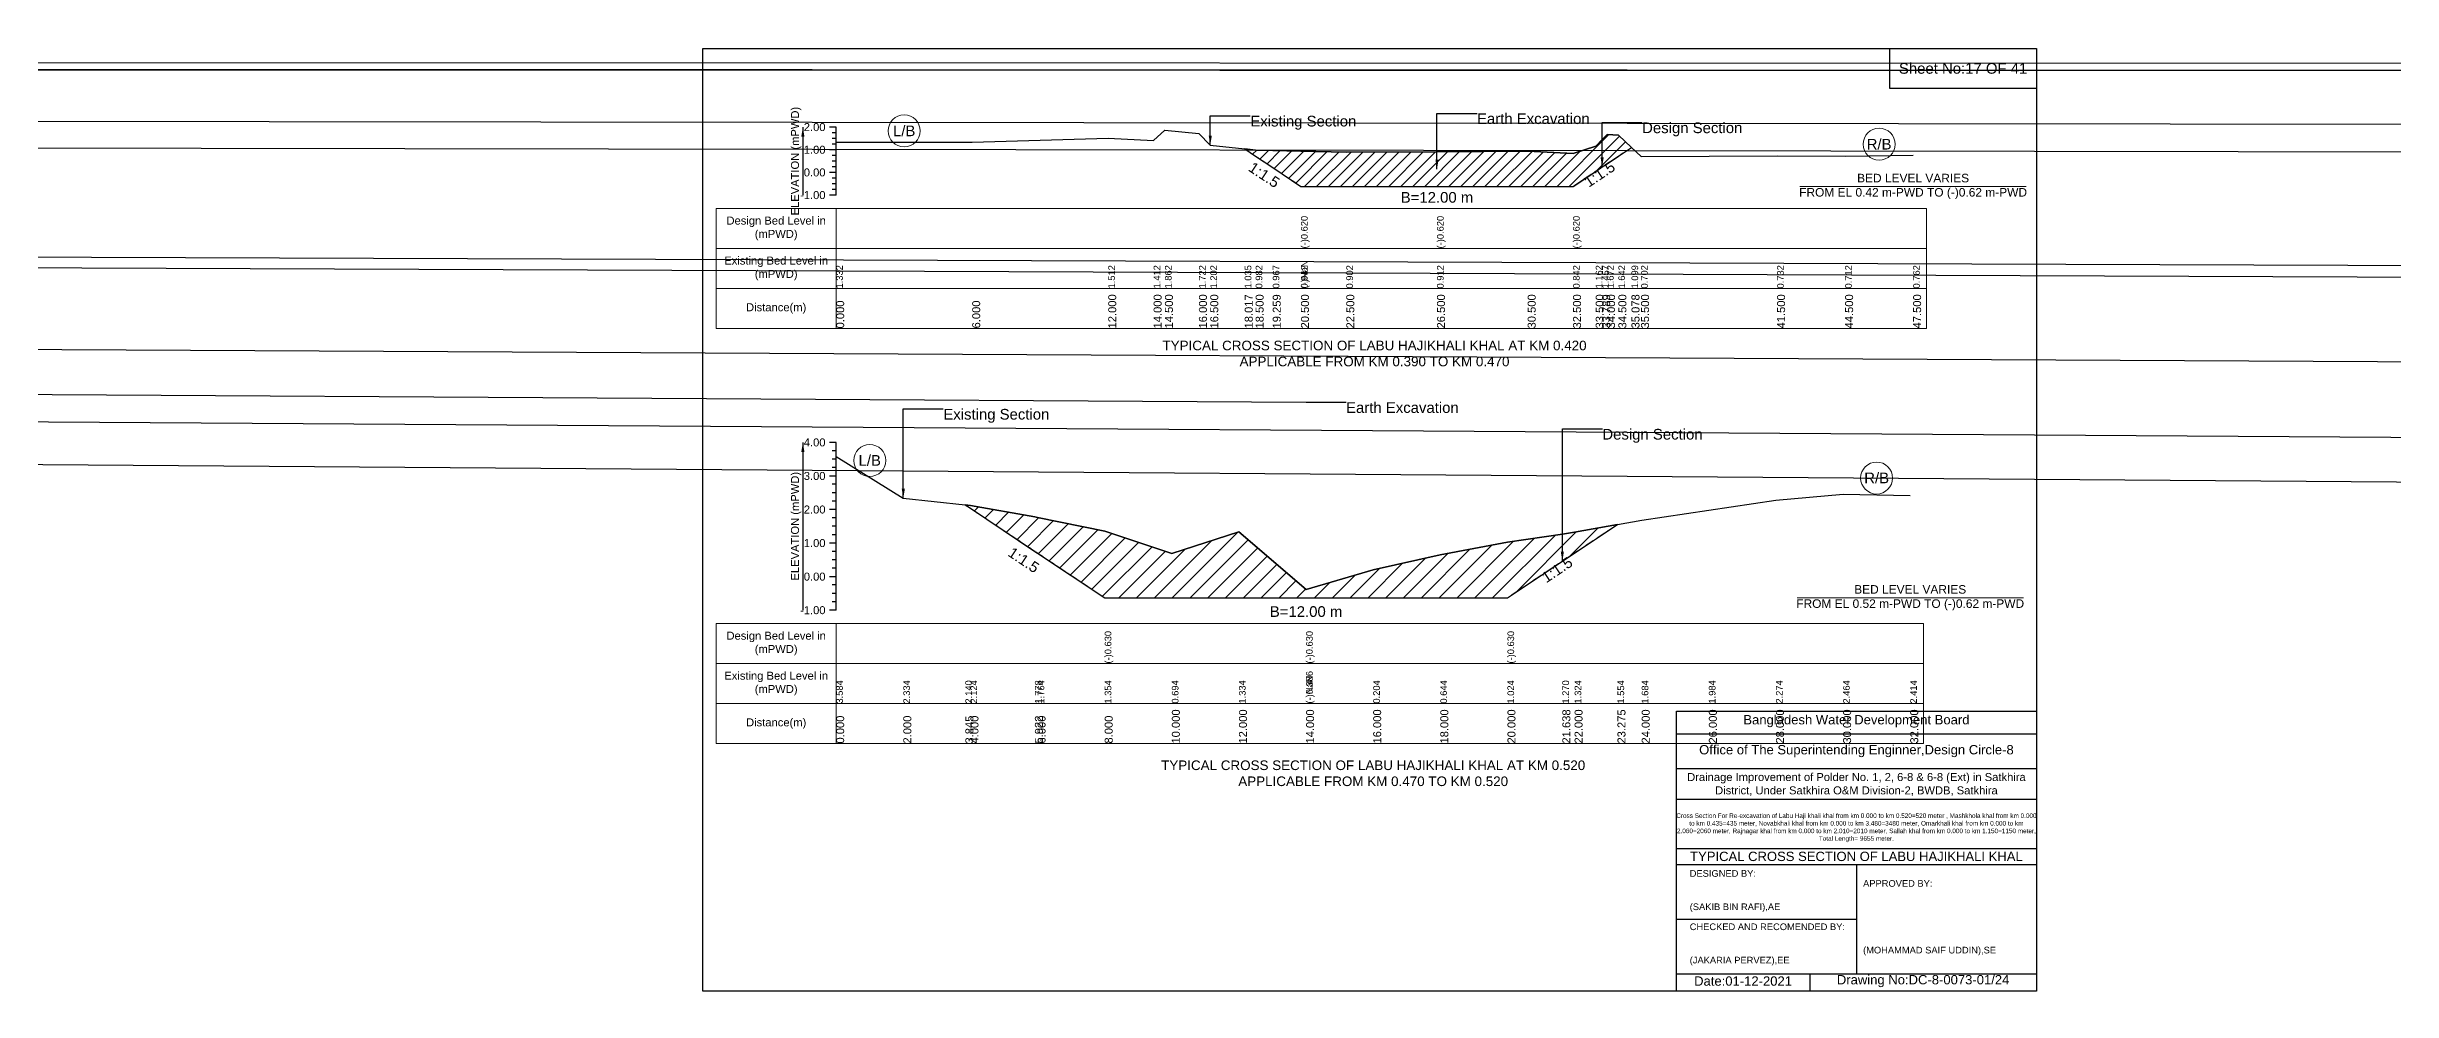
# Model space of a CAD drawing. Header units: inches. Extents: x 0 to 506000, y -4242 to 7.
# Drawn here: x 257049 to 267600, y -4242 to 7 of the extents above; entities that cross this region are included whole.
import ezdxf

# ---------------------------------------------------------------- set-up
doc = ezdxf.new("R2010")
doc.units = ezdxf.units.IN
doc.header["$LTSCALE"] = 7
doc.header["$MEASUREMENT"] = 0
doc.linetypes.add('DASHED', pattern=[0.75, 0.5, -0.25])
for name, color, linetype, lineweight in [('Cross section Data Border', 7, 'Continuous', 9), ('Cross Section Labels', 7, 'Continuous', 9), ('Design_Bed_Level for Xsection', 7, 'DASHED', 25), ('Existing_Bed_Level for Xsection', 7, 'Continuous', 25), ('Long Section Labels', 7, 'Continuous', 9)]:
    doc.layers.add(name, color=color, linetype=linetype, lineweight=lineweight)
doc.styles.get("Standard").update_dxf_attribs({"font": 'arial.ttf'})
doc.dimstyles.get("Standard").update_dxf_attribs({"dimtxt": 0.18, "dimasz": 0.18, "dimexe": 0.18, "dimexo": 0.0625, "dimgap": 0.09, "dimtad": 0, "dimtih": 1, "dimtoh": 1, "dimdec": 4, "dimzin": 0, "dimdsep": 46, "dimtxsty": 'Standard', "dimcen": 0.09, "dimadec": 0, "dimazin": 0, "dimtfac": 1, "dimtdec": 4, "dimtofl": 0, "dimtmove": 0, "dimatfit": 3, "dimfxl": 1, "dimtolj": 1, "dimtzin": 0, "dimarcsym": 0})

msp = doc.modelspace()

# ---------------------------------------------------------------- hatches: boundary and pattern name
at = {"layer": 'Existing_Bed_Level for Xsection'}
h = msp.add_hatch(dxfattribs=at)
h.set_pattern_fill('ANSI31', color=256, scale=306, style=0)
h.paths.add_polyline_path([(262438, -452), (262487, -485), (262564, -536), (262691, -621), (262895, -621), (263303, -621), (263711, -621), (263915, -621), (264017, -553), (264046, -533), (264068, -519), (264119, -485), (264178, -446), (264119, -390), (264068, -387), (264046, -409), (264017, -439), (263915, -472), (263711, -462), (263303, -465), (262895, -466), (262691, -462), (262564, -459), (262487, -457)])
h = msp.add_hatch(dxfattribs=at)
h.set_pattern_fill('ANSI31', color=256, scale=453, style=0)
h.paths.add_polyline_path([(261181, -2054), (261204, -2069), (261494, -2263), (261506, -2271), (261808, -2472), (262110, -2472), (262412, -2472), (262714, -2472), (263016, -2472), (263318, -2472), (263620, -2472), (263867, -2307), (263922, -2271), (264115, -2142), (263922, -2177), (263867, -2185), (263620, -2222), (263318, -2279), (263016, -2346), (262714, -2435), (262412, -2175), (262110, -2272), (261808, -2172), (261506, -2110), (261494, -2108), (261204, -2056)])

# ---------------------------------------------------------------- linework, layer by layer
for points in [[(260000, 0), (266000, 0), (266000, -4242), (260000, -4242)], [(265340, 0), (266000, 0), (266000, -180), (265340, -180)]]:
    msp.add_lwpolyline(points, close=True)
for points in [[(264380, -4242), (264380, -2982), (266000, -2982)], [(264380, -3084), (266000, -3084)], [(264380, -3240), (266000, -3240)], [(264380, -3378), (266000, -3378)], [(264380, -3600), (266000, -3600)], [(264380, -3672), (266000, -3672)], [(265190, -3672), (265190, -4164)], [(264380, -3918), (265190, -3918)], [(264380, -4164), (266000, -4164)], [(264980, -4164), (264980, -4242)]]:
    msp.add_lwpolyline(points)
at = {"layer": 'Cross section Data Border'}
for points in [[(260060, -720), (265505, -720), (265505, -1260), (260060, -1260)], [(260060, -2588), (265492, -2588), (265492, -3128), (260060, -3128)]]:
    msp.add_lwpolyline(points, close=True, dxfattribs=at)
for points in [[(260600, -720), (260600, -1260)], [(260060, -900), (265505, -900)], [(260060, -1080), (265505, -1080)], [(260600, -2588), (260600, -3128)], [(260060, -2768), (265492, -2768)], [(260060, -2948), (265492, -2948)]]:
    msp.add_lwpolyline(points, dxfattribs=at)
at = {"layer": 'Cross Section Labels'}
for points in [[(264936, -621), (265954, -621)], [(264923, -2472), (265941, -2472)]]:
    msp.add_lwpolyline(points, dxfattribs=at)
for centre in [(260906, -371), (265292, -431), (260751, -1854), (265281, -1933)]:
    msp.add_circle(centre, 72, dxfattribs=at)
at = {"layer": 'Design_Bed_Level for Xsection'}
for points in [[(262438, -452), (262564, -536), (262691, -621), (263303, -621), (263915, -621), (264046, -533), (264178, -446)], [(261181, -2054), (261494, -2263), (261808, -2472), (262714, -2472), (263620, -2472), (263867, -2307), (264115, -2142)]]:
    msp.add_lwpolyline(points, dxfattribs=at)
at = {"layer": 'Existing_Bed_Level for Xsection'}
for points in [[(260600, -354), (260570, -354)], [(260600, -379), (260582, -379)], [(260600, -405), (260582, -405)], [(260600, -660), (260600, -558), (260600, -456), (260600, -354)], [(260600, -422), (261212, -422), (261824, -403), (262028, -414), (262079, -368), (262232, -382), (262283, -435), (262438, -452), (262487, -457), (262564, -459), (262691, -462), (262691, -462), (262895, -466), (263303, -465), (263303, -465), (263711, -462), (263915, -472), (263915, -472), (264017, -439), (264046, -409), (264068, -387), (264119, -390), (264178, -446), (264221, -486), (264833, -483), (265139, -485), (265445, -480)], [(260600, -456), (260570, -456)], [(260600, -430), (260582, -430)], [(260600, -481), (260582, -481)], [(260600, -507), (260582, -507)], [(260600, -558), (260570, -558)], [(260600, -532), (260582, -532)], [(260600, -583), (260582, -583)], [(260600, -609), (260582, -609)], [(260600, -660), (260570, -660)], [(260600, -634), (260582, -634)], [(260600, -1773), (260570, -1773)], [(260600, -2528), (260600, -2377), (260600, -2226), (260600, -2075), (260600, -1924), (260600, -1773)], [(260600, -1810), (260582, -1810)], [(260600, -1848), (260582, -1848)], [(260600, -1886), (260582, -1886)], [(260600, -1836), (260902, -2024), (261181, -2054), (261204, -2056), (261494, -2108), (261506, -2110), (261808, -2172), (261808, -2172), (262110, -2272), (262412, -2175), (262714, -2435), (262714, -2435), (263016, -2346), (263318, -2279), (263620, -2222), (263620, -2222), (263867, -2185), (263922, -2177), (264115, -2142), (264224, -2122), (264526, -2077), (264828, -2033), (265130, -2005), (265432, -2012)], [(260600, -1924), (260570, -1924)], [(260600, -1961), (260582, -1961)], [(260600, -1999), (260582, -1999)], [(260600, -2075), (260570, -2075)], [(260600, -2037), (260582, -2037)], [(260600, -2112), (260582, -2112)], [(260600, -2150), (260582, -2150)], [(260600, -2188), (260582, -2188)], [(260600, -2226), (260570, -2226)], [(260600, -2263), (260582, -2263)], [(260600, -2301), (260582, -2301)], [(260600, -2377), (260570, -2377)], [(260600, -2339), (260582, -2339)], [(260600, -2414), (260582, -2414)], [(260600, -2528), (260570, -2528)], [(260600, -2452), (260582, -2452)], [(260600, -2490), (260582, -2490)]]:
    msp.add_lwpolyline(points, dxfattribs=at)
for points in [[(262438, -452), (262487, -485), (262564, -536), (262691, -621), (262691, -621), (262895, -621), (263303, -621), (263303, -621), (263711, -621), (263915, -621), (263915, -621), (264017, -553), (264046, -533), (264068, -519), (264119, -485), (264178, -446), (264178, -446), (264178, -446), (264119, -390), (264068, -387), (264046, -409), (264017, -439), (263915, -472), (263915, -472), (263711, -462), (263303, -465), (263303, -465), (262895, -466), (262691, -462), (262691, -462), (262564, -459), (262487, -457)], [(261181, -2054), (261181, -2054), (261204, -2069), (261494, -2263), (261506, -2271), (261808, -2472), (261808, -2472), (262110, -2472), (262412, -2472), (262714, -2472), (262714, -2472), (263016, -2472), (263318, -2472), (263620, -2472), (263620, -2472), (263867, -2307), (263922, -2271), (264115, -2142), (264115, -2142), (264115, -2142), (263922, -2177), (263867, -2185), (263620, -2222), (263620, -2222), (263318, -2279), (263016, -2346), (262714, -2435), (262714, -2435), (262412, -2175), (262110, -2272), (261808, -2172), (261808, -2172), (261506, -2110), (261494, -2108), (261204, -2056), (261181, -2054)]]:
    msp.add_lwpolyline(points, close=True, dxfattribs=at)

# ---------------------------------------------------------------- texts
at = {"attachment_point": 5}
for s, insert, char_height in [('Sheet No:17 OF 41', (265670, -90), 48), ('Bangladesh Water Development Board', (265190, -3027), 42), ('Office of The Superintending Enginner,Design Circle-8', (265190, -3162), 42)]:
    msp.add_mtext(s, dxfattribs=dict(at, insert=insert, char_height=char_height))
for s, insert, char_height, width, attachment_point in [('Drainage Improvement of Polder No. 1, 2, 6-8 & 6-8 (Ext) in Satkhira District, Under Satkhira O&M Division-2, BWDB, Satkhira', (265190, -3312), 36, 1680, 5), ('Cross Section For Re-excavation of Labu Haji khali khal from km 0.000 to km 0.520=520 meter , Mashkhola khal from km 0.000 to km 0.435=435 meter, Novabkhali khal from km 0.000 to km 3.480=3480 meter, Omarkhali khal from km 0.000 to km 2.060=2060 meter, Rajnagar khal from km 0.000 to km 2.010=2010 meter, Sallah khal from km 0.000 to km 1.150=1150 meter, Total Length= 9655 meter. ', (265190, -3507), 20.561, 1620, 5), ('TYPICAL CROSS SECTION OF LABU HAJIKHALI KHAL', (265190, -3636), 42, 1680, 5), ('DESIGNED BY:^J^J^J(SAKIB BIN RAFI),AE', (264440, -3792), 30, 840, 4), ('APPROVED BY:^J^J^J^J^J^J(MOHAMMAD SAIF UDDIN),SE', (265220, -3912), 30, 840, 4), ('CHECKED AND RECOMENDED BY:^J^J^J(JAKARIA PERVEZ),EE', (264440, -4032), 30, 840, 4), ('Date:01-12-2021', (264680, -4197), 42, 840, 5), ('Drawing No:DC-8-0073-01/24', (265490, -4197), 42, 1320, 5)]:
    msp.add_mtext(s, dxfattribs=dict(insert=insert, char_height=char_height, width=width, attachment_point=attachment_point))
at = {"layer": 'Cross section Data Border', "char_height": 36, "width": 480, "attachment_point": 5}
for s, insert in [('Design Bed Level in (mPWD)', (260330, -810)), ('Existing Bed Level in (mPWD)', (260330, -990)), ('Distance(m)', (260330, -1170)), ('Design Bed Level in (mPWD)', (260330, -2678)), ('Existing Bed Level in (mPWD)', (260330, -2858)), ('Distance(m)', (260330, -3038))]:
    msp.add_mtext(s, dxfattribs=dict(at, insert=insert))
at = {"layer": 'Cross Section Labels'}
for s, insert, char_height, attachment_point in [('Existing Section', (262463, -303), 48, 1), ('Earth Excavation', (263483, -292), 48, 1), ('L/B', (260906, -371), 48, 5), ('Design Section', (264226, -333), 48, 1), ('R/B', (265292, -431), 48, 5), ('BED LEVEL VARIES ^JFROM EL 0.42 m-PWD TO (-)0.62 m-PWD', (265445, -621), 38.4, 5), ('B=12.00 m', (263303, -646), 48, 2), ('TYPICAL CROSS SECTION OF LABU HAJIKHALI KHAL AT KM 0.420^JAPPLICABLE FROM KM 0.390 TO KM 0.470', (263022, -1373), 43.2, 5), ('Existing Section', (261082, -1622), 48, 1), ('Earth Excavation', (262894, -1592), 48, 1), ('Design Section', (264047, -1712), 48, 1), ('L/B', (260751, -1854), 48, 5), ('R/B', (265281, -1933), 48, 5), ('BED LEVEL VARIES ^JFROM EL 0.52 m-PWD TO (-)0.62 m-PWD', (265432, -2472), 38.4, 5), ('B=12.00 m', (262714, -2510), 48, 2), ('TYPICAL CROSS SECTION OF LABU HAJIKHALI KHAL AT KM 0.520^JAPPLICABLE FROM KM 0.470 TO KM 0.520', (263016, -3262), 43.2, 5)]:
    msp.add_mtext(s, dxfattribs=dict(at, insert=insert, char_height=char_height, attachment_point=attachment_point))
at = {"layer": 'Cross Section Labels', "char_height": 48, "attachment_point": 2}
for insert, rotation in [((262539, -549), 326.3099), ((264021, -546), 33.6901), ((261457, -2282), 326.3099), ((263830, -2326), 33.6901)]:
    msp.add_mtext('1:1.5', dxfattribs=dict(at, insert=insert, rotation=rotation))
at = {"layer": 'Existing_Bed_Level for Xsection', "char_height": 36, "attachment_point": 5, "rotation": 90}
for insert in [(260420, -507), (260420, -2150)]:
    msp.add_mtext('ELEVATION (mPWD)', dxfattribs=dict(at, insert=insert))
at = {"layer": 'Existing_Bed_Level for Xsection', "char_height": 36, "attachment_point": 6}
for s, insert in [('2.00', (260552, -354)), ('1.00', (260552, -456)), ('0.00', (260552, -558)), ('-1.00', (260552, -660)), ('4.00', (260552, -1773)), ('3.00', (260552, -1924)), ('2.00', (260552, -2075)), ('1.00', (260552, -2226)), ('0.00', (260552, -2377)), ('-1.00', (260552, -2528))]:
    msp.add_mtext(s, dxfattribs=dict(at, insert=insert))
at = {"layer": 'Long Section Labels', "attachment_point": 1, "rotation": 90}
for s, insert, char_height in [('(-)0.620', (262691, -900), 30), ('(-)0.620', (263303, -900), 30), ('(-)0.620', (263915, -900), 30), ('1.332', (260600, -1080), 30), ('1.332', (260600, -1080), 30), ('1.512', (261824, -1080), 30), ('1.412', (262028, -1080), 30), ('1.862', (262079, -1080), 30), ('1.722', (262232, -1080), 30), ('1.202', (262283, -1080), 30), ('1.035', (262438, -1080), 30), ('0.982', (262487, -1080), 30), ('0.967', (262564, -1080), 30), ('(-)NaN', (262691, -1080), 30), ('(-)NaN', (262691, -1080), 30), ('0.942', (262691, -1080), 30), ('0.942', (262691, -1080), 30), ('0.942', (262691, -1080), 30), ('0.902', (262895, -1080), 30), ('0.912', (263303, -1080), 30), ('0.912', (263303, -1080), 30), ('0.912', (263303, -1080), 30), ('0.842', (263915, -1080), 30), ('0.842', (263915, -1080), 30), ('1.162', (264017, -1080), 30), ('1.457', (264046, -1080), 30), ('1.672', (264068, -1080), 30), ('1.642', (264119, -1080), 30), ('1.099', (264178, -1080), 30), ('0.702', (264221, -1080), 30), ('0.732', (264833, -1080), 30), ('0.712', (265139, -1080), 30), ('0.762', (265445, -1080), 30), ('0.000', (260600, -1260), 36), ('6.000', (261212, -1260), 36), ('12.000', (261824, -1260), 36), ('14.000', (262028, -1260), 36), ('14.500', (262079, -1260), 36), ('16.000', (262232, -1260), 36), ('16.500', (262283, -1260), 36), ('18.017', (262438, -1260), 36), ('18.500', (262487, -1260), 36), ('19.259', (262564, -1260), 36), ('20.500', (262691, -1260), 36), ('20.500', (262691, -1260), 36), ('20.500', (262691, -1260), 36), ('22.500', (262895, -1260), 36), ('26.500', (263303, -1260), 36), ('26.500', (263303, -1260), 36), ('26.500', (263303, -1260), 36), ('30.500', (263711, -1260), 36), ('32.500', (263915, -1260), 36), ('32.500', (263915, -1260), 36), ('32.500', (263915, -1260), 36), ('33.500', (264017, -1260), 36), ('33.789', (264046, -1260), 36), ('34.000', (264068, -1260), 36), ('34.500', (264119, -1260), 36), ('35.078', (264178, -1260), 36), ('35.500', (264221, -1260), 36), ('41.500', (264833, -1260), 36), ('44.500', (265139, -1260), 36), ('47.500', (265445, -1260), 36), ('(-)0.630', (261808, -2768), 30), ('(-)0.630', (262714, -2768), 30), ('(-)0.630', (263620, -2768), 30), ('3.584', (260600, -2948), 30), ('2.334', (260902, -2948), 30), ('2.140', (261181, -2948), 30), ('2.124', (261204, -2948), 30), ('1.778', (261494, -2948), 30), ('1.764', (261506, -2948), 30), ('1.354', (261808, -2948), 30), ('1.354', (261808, -2948), 30), ('1.354', (261808, -2948), 30), ('0.694', (262110, -2948), 30), ('1.334', (262412, -2948), 30), ('(-)0.386', (262714, -2948), 30), ('(-)0.386', (262714, -2948), 30), ('(-)NaN', (262714, -2948), 30), ('(-)NaN', (262714, -2948), 30), ('0.204', (263016, -2948), 30), ('0.644', (263318, -2948), 30), ('1.024', (263620, -2948), 30), ('1.024', (263620, -2948), 30), ('1.270', (263867, -2948), 30), ('1.324', (263922, -2948), 30), ('1.554', (264115, -2948), 30), ('1.684', (264224, -2948), 30), ('1.984', (264526, -2948), 30), ('2.274', (264828, -2948), 30), ('2.464', (265130, -2948), 30), ('2.414', (265432, -2948), 30), ('0.000', (260600, -3128), 36), ('2.000', (260902, -3128), 36), ('3.845', (261181, -3128), 36), ('4.000', (261204, -3128), 36), ('5.922', (261494, -3128), 36), ('6.000', (261506, -3128), 36), ('8.000', (261808, -3128), 36), ('8.000', (261808, -3128), 36), ('8.000', (261808, -3128), 36), ('10.000', (262110, -3128), 36), ('12.000', (262412, -3128), 36), ('14.000', (262714, -3128), 36), ('14.000', (262714, -3128), 36), ('14.000', (262714, -3128), 36), ('16.000', (263016, -3128), 36), ('18.000', (263318, -3128), 36), ('20.000', (263620, -3128), 36), ('20.000', (263620, -3128), 36), ('20.000', (263620, -3128), 36), ('21.638', (263867, -3128), 36), ('22.000', (263922, -3128), 36), ('23.275', (264115, -3128), 36), ('24.000', (264224, -3128), 36), ('26.000', (264526, -3128), 36), ('28.000', (264828, -3128), 36), ('30.000', (265130, -3128), 36), ('32.000', (265432, -3128), 36)]:
    msp.add_mtext(s, dxfattribs=dict(at, insert=insert, char_height=char_height))

# ---------------------------------------------------------------- leaders
at = {"layer": 'Cross Section Labels', "annotation_type": 0, "has_hookline": 1, "hookline_direction": 0}
for points, text_width in [([(0, 0), (262714, -1592), (262894, -1592)], 497), ([(0, 0), (272532, -347), (272712, -347)], 497), ([(0, 0), (273030, -1989), (273210, -1989)], 497), ([(0, 0), (283272, -1851), (283452, -1851)], 497), ([(0, 0), (292196, -508), (292286, -114), (292330, -114)], 497), ([(0, 0), (323900, -1706), (324080, -1706)], 497), ([(0, 0), (403262, -146), (403442, -146)], 497), ([(0, 0), (413300, -154), (413480, -154)], 497), ([(0, 0), (412980, -1586), (413160, -1586)], 497), ([(0, 0), (443222, -1617), (443402, -1617)], 497), ([(0, 0), (452718, -111), (452897, -111)], 497), ([(262283, -435), (262283, -303), (262463, -303)], 467), ([(263303, -543), (263303, -292), (263483, -292)], 497), ([(264046, -533), (264046, -333), (264226, -333)], 441), ([(260902, -2024), (260902, -1622), (261082, -1622)], 467), ([(263867, -2307), (263867, -1712), (264047, -1712)], 441)]:
    msp.add_leader(points, dimstyle='Standard', override={"dimasz": 43.2}, dxfattribs=dict(at, text_width=text_width))
at = {"layer": 'Existing_Bed_Level for Xsection'}
for points in [[(260450, -354), (260450, -660)], [(260450, -1773), (260450, -2528)]]:
    msp.add_leader(points, dimstyle='Standard', override={"dimasz": 43.2}, dxfattribs=at)

doc.saveas('drawing.dxf')
